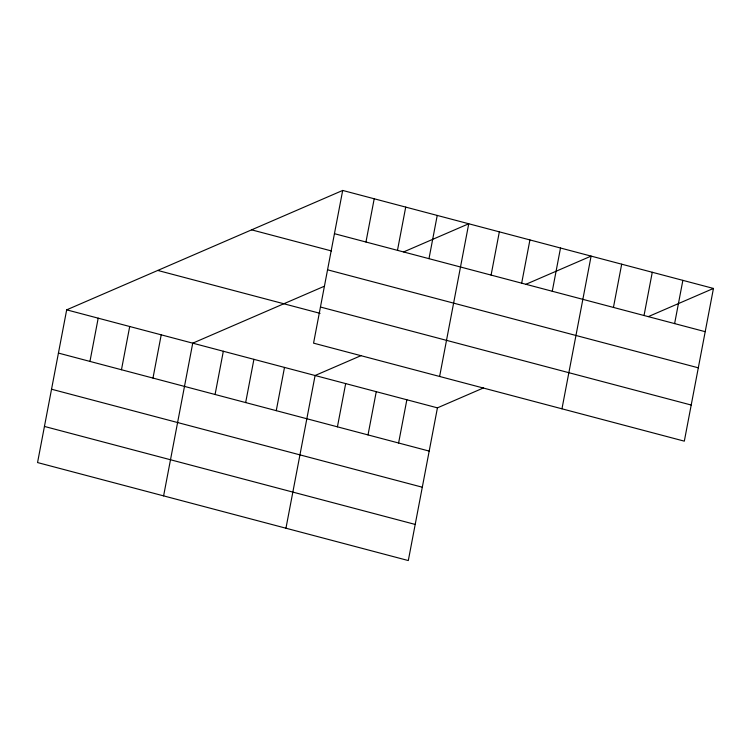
<?xml version="1.0" encoding="UTF-8"?>
<svg xmlns="http://www.w3.org/2000/svg" width="751" height="751" viewBox="0 0 751 751"><rect width="100%" height="100%" fill="white"/><g stroke="black" fill="none" stroke-linecap="round" stroke-linejoin="round"><path stroke-width="1.13" d="M342.691 190.444L313.561 343.151L684.321 441.156L713.45 288.44L342.691 190.444L66.679 309.844L37.55 462.56L408.309 560.556L437.439 407.849L483.484 387.929M89.951 361.419L98.193 318.171M121.465 369.745L129.707 326.507M152.979 378.072L161.221 334.833M163.605 495.876L192.735 343.169L324.038 286.366M215.077 394.491L223.329 351.252M245.661 402.574L253.913 359.335M276.255 410.666L284.498 367.417M285.953 528.216L315.091 375.509L361.128 355.589M365.962 242.01L374.205 198.771M337.424 426.831L345.676 383.592M397.476 250.346L405.718 207.098M368.018 434.913L376.26 391.675M428.99 258.673L437.232 215.434M398.603 443.006L406.854 399.757M439.617 376.476L468.746 223.76L403.691 251.904M491.088 275.091L499.34 231.843M521.673 283.174L529.924 239.935M552.267 291.257L560.509 248.018M561.964 408.816L591.103 256.1L526.038 284.244M613.436 307.431L621.687 264.183M644.029 315.514L652.272 272.275M674.614 323.597L682.866 280.358M648.395 316.584L713.45 288.44M334.448 233.683L705.198 331.679M251.613 229.844L331.52 250.965M327.549 269.806L698.308 367.812M320.452 307.028L691.211 405.033M157.766 270.444L320.076 313.345M66.679 309.844L437.439 407.849M58.437 353.083L429.187 451.088M51.537 389.215L422.297 487.211M44.44 426.437L415.2 524.433"/></g></svg>
